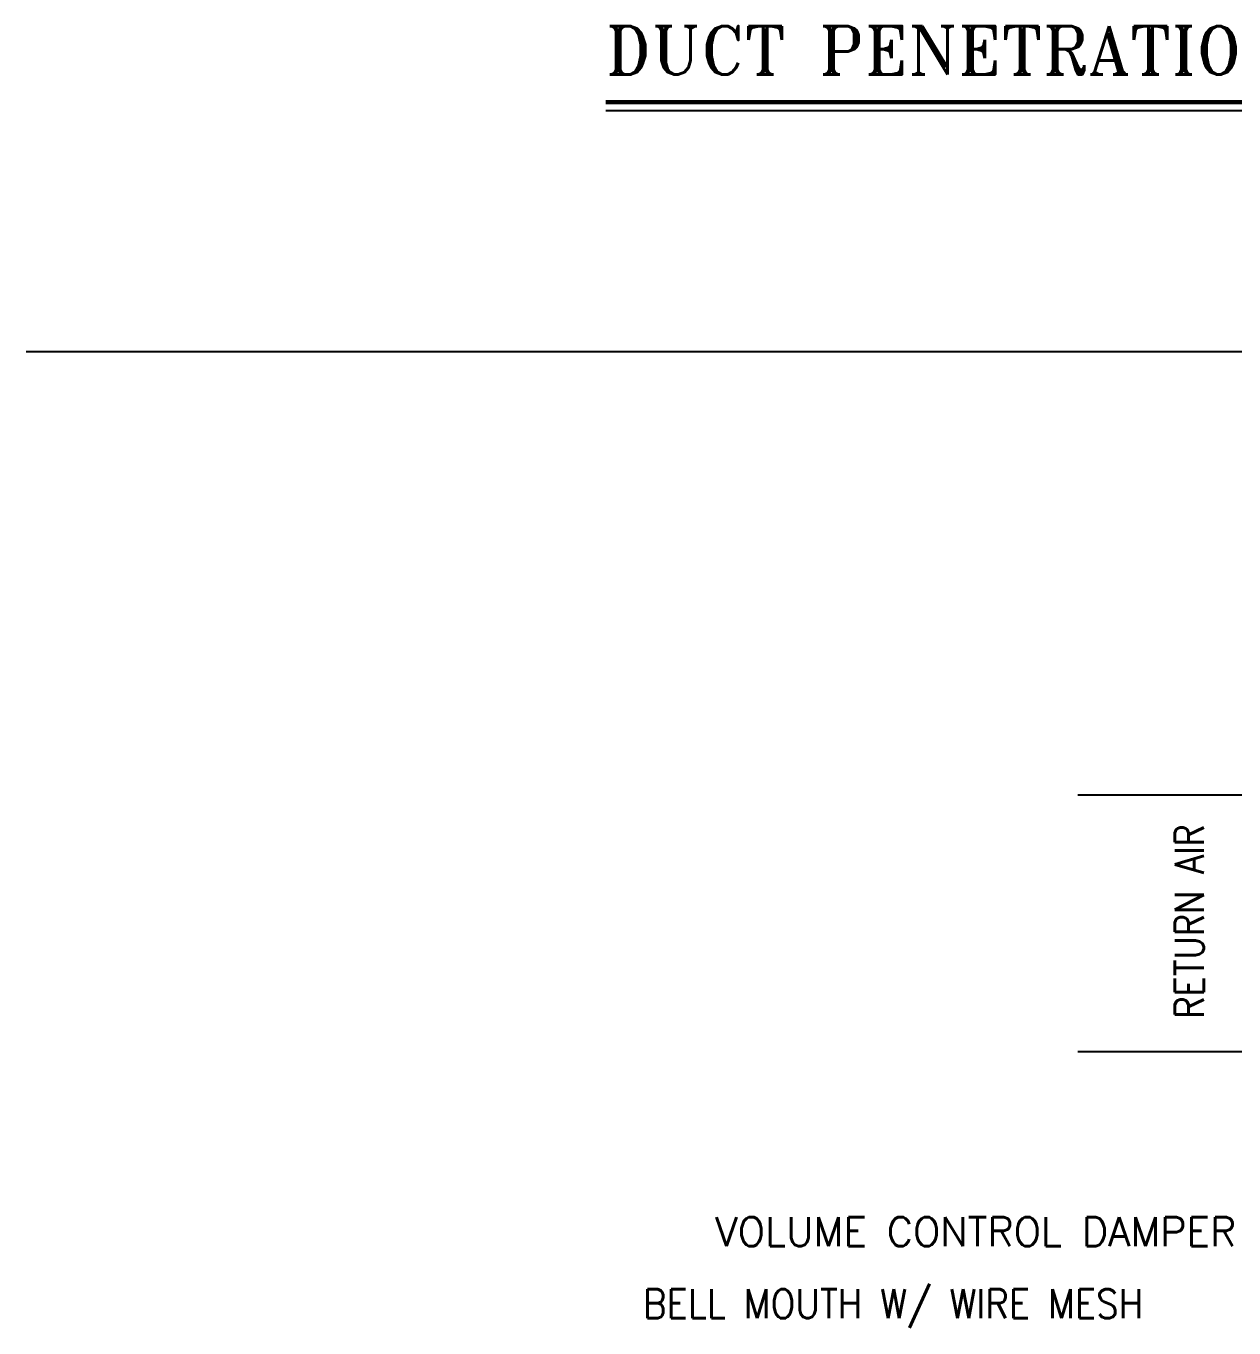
# Model space of a CAD drawing. Extents: x -251.9 to -196.2, y -340.1 to -300.7.
# Drawn here: x -251.89 to -245.65, y -335.45 to -328.72 of the extents above; entities that cross this region are included whole.
import ezdxf
from ezdxf.enums import TextEntityAlignment as Align

# ---------------------------------------------------------------- set-up
doc = ezdxf.new("R2010")
doc.units = 0
doc.header["$LTSCALE"] = 0.5
doc.header["$MEASUREMENT"] = 0
for name, color, linetype in [('LA-1', 2, 'CONTINUOUS'), ('LINE', 3, 'CONTINUOUS'), ('TEXT', 2, 'CONTINUOUS'), ('TEXT1', 6, 'CONTINUOUS')]:
    doc.layers.add(name, color=color, linetype=linetype)
doc.styles.add('ROMANS', font='romans', dxfattribs={"width": 0.6})
doc.styles.add('ROMANT', font='romant.shx', dxfattribs={"width": 0.8})

msp = doc.modelspace()

# ---------------------------------------------------------------- linework, layer by layer
at = {"layer": 'LINE'}
for p, q in [((-245.3659, -332.6974), (-246.4533, -332.6974)), ((-245.3659, -334.0252), (-246.4533, -334.0252))]:
    msp.add_line(p, q, dxfattribs=at)
at = {"layer": 'TEXT'}
msp.add_line((-251.8931, -330.4029), (-196.2048, -330.4029), dxfattribs=at)
at = {"layer": 'TEXT1', "const_width": 0.0227}
msp.add_lwpolyline([(-239.5795, -329.1119), (-248.8951, -329.1119)], dxfattribs=at)
at = {"layer": 'TEXT1'}
msp.add_lwpolyline([(-239.5795, -329.1573), (-248.8951, -329.1573)], dxfattribs=at)

# ---------------------------------------------------------------- texts
at = {"layer": 'LA-1', "style": 'ROMANS'}
msp.add_text('VOLUME CONTROL DAMPER', height=0.150009, dxfattribs=at).set_placement((-245.6343, -335.0307), align=Align.RIGHT)
at = {"layer": 'LA-1', "style": 'ROMANS', "width": 0.9}
msp.add_text('BELL MOUTH W/ WIRE MESH', height=0.150009, dxfattribs=at).set_placement((-248.7015, -335.4041))
at = {"layer": 'TEXT', "style": 'ROMANS', "width": 0.85}
msp.add_text('RETURN AIR', height=0.15, rotation=90, dxfattribs=at).set_placement((-245.8018, -333.3508), align=Align.CENTER)
at = {"layer": 'TEXT1', "style": 'ROMANT'}
msp.add_text('DUCT PENETRATION THROUGH WALL OPENING', height=0.25, dxfattribs=at).set_placement((-248.8951, -328.9687))

doc.saveas('drawing.dxf')
